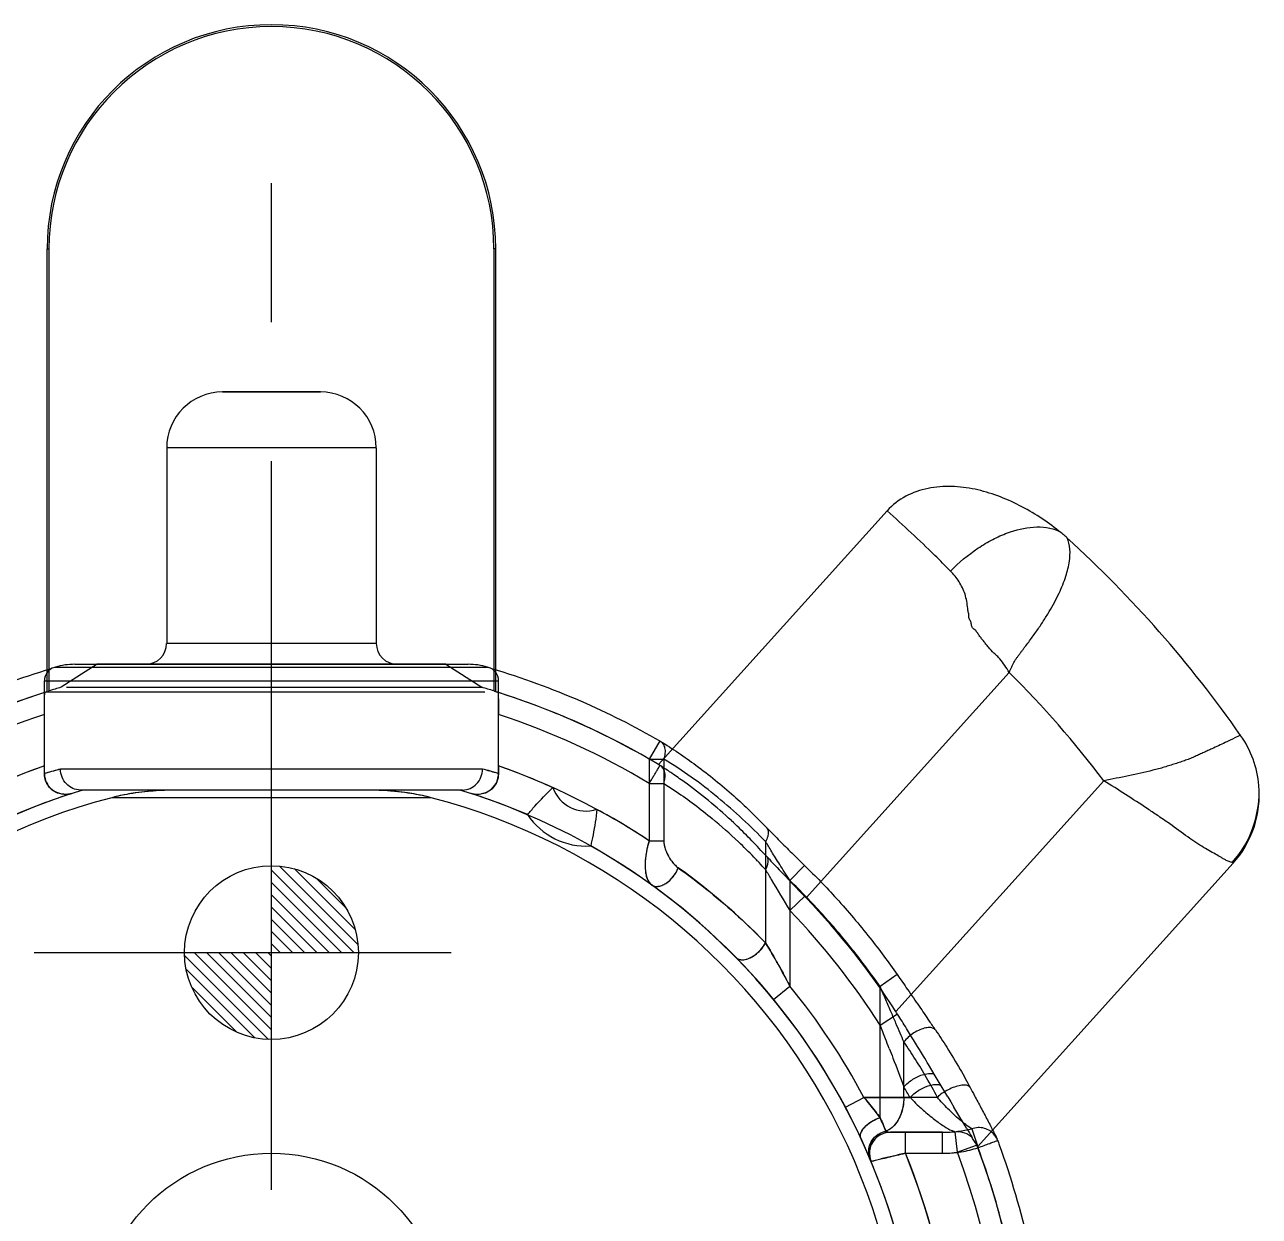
# Model space of a CAD drawing. Header units: millimetres. Extents: x 23490 to 24685, y -23248 to -22403.
# Drawn here: x 24026.75 to 24044.51, y -22552.68 to -22535.53 of the extents above; entities that cross this region are included whole.
import ezdxf

# ---------------------------------------------------------------- set-up
doc = ezdxf.new("R2010")
doc.units = ezdxf.units.MM
doc.header["$LTSCALE"] = 8
doc.linetypes.add('CENTER', pattern=[2, 1.25, -0.25, 0.25, -0.25])
doc.linetypes.add('CENTER2', pattern=[1.125, 0.75, -0.125, 0.125, -0.125])
for name, color, linetype in [('Cav-cor', 30, 'Continuous'), ('CL', 1, 'Continuous'), ('PIN', 5, 'Continuous'), ('PRODUCT', 1, 'Continuous')]:
    doc.layers.add(name, color=color, linetype=linetype)

msp = doc.modelspace()

# ---------------------------------------------------------------- hatches: boundary and pattern name
at = {"layer": 'PIN', "linetype": 'Continuous'}
h = msp.add_hatch(dxfattribs=at)
h.set_pattern_fill('ANSI31', color=6, angle=90, style=0)
h.set_pattern_definition([(135, (24235.58231, -22563.12448), (-0.08838835, -0.08838835), [])])
h.paths.add_polyline_path([(24030.3, -22548.885), (24029.05, -22548.885, 0.414214), (24030.3, -22550.135)])
h.paths.add_polyline_path([(24030.3, -22547.635), (24030.3, -22548.885), (24031.55, -22548.885, 0.414214)])

# ---------------------------------------------------------------- linework, layer by layer
at = {"layer": 'Cav-cor', "color": 241}
for p, q in [((24027.073, -22545.132), (24027.073, -22538.761)), ((24027.073, -22538.761), (24027.1, -22538.761)), ((24027.1, -22538.761), (24027.1, -22545.119)), ((24033.5, -22538.761), (24033.5, -22545.119)), ((24033.528, -22538.761), (24033.5, -22538.761)), ((24033.528, -22545.132), (24033.528, -22538.761)), ((24031.004, -22540.818), (24029.597, -22540.818)), ((24028.793, -22541.622), (24028.793, -22544.436)), ((24031.808, -22541.622), (24028.793, -22541.622)), ((24031.808, -22541.622), (24031.808, -22544.436)), ((24035.868, -22546.179), (24039.158, -22542.528)), ((24031.808, -22544.436), (24028.793, -22544.436)), ((24027.793, -22544.737), (24027.276, -22545.067)), ((24032.808, -22544.737), (24027.793, -22544.737)), ((24032.808, -22544.737), (24033.325, -22545.067)), ((24037.991, -22548.097), (24040.913, -22544.854)), ((24033.37, -22545.14), (24027.06, -22545.14)), ((24027.352, -22545.067), (24033.325, -22545.067)), ((24027.034, -22546.199), (24027.034, -22545.418)), ((24033.567, -22546.199), (24033.567, -22545.461)), ((24027.034, -22546.31), (24027.034, -22546.199)), ((24033.337, -22546.245), (24027.264, -22546.245)), ((24033.567, -22546.199), (24033.567, -22546.31)), ((24033.567, -22546.31), (24033.448, -22546.276)), ((24036.06, -22546.305), (24036.046, -22546.295)), ((24039.281, -22549.733), (24042.273, -22546.412)), ((24033.012, -22546.546), (24027.589, -22546.546)), ((24035.735, -22546.45), (24035.944, -22546.45)), ((24035.735, -22546.451), (24035.735, -22547.277)), ((24035.944, -22546.45), (24035.944, -22547.277)), ((24032.596, -22546.656), (24028.004, -22546.656)), ((24035.735, -22547.277), (24035.944, -22547.277)), ((24037.366, -22547.44), (24037.342, -22547.415)), ((24037.39, -22547.466), (24037.366, -22547.44)), ((24037.415, -22547.493), (24037.39, -22547.466)), ((24040.458, -22551.678), (24044.133, -22547.599)), ((24044.133, -22547.599), (24044.121, -22547.591)), ((24037.408, -22547.691), (24037.408, -22548.746)), ((24037.969, -22548.075), (24037.767, -22547.865)), ((24037.757, -22548.28), (24037.971, -22548.074)), ((24037.991, -22548.097), (24037.969, -22548.075)), ((24037.757, -22548.28), (24037.757, -22549.369)), ((24037.524, -22549.56), (24037.757, -22549.369)), ((24039.055, -22549.928), (24039.306, -22549.768)), ((24039.293, -22549.751), (24039.281, -22549.733)), ((24039.304, -22549.769), (24039.293, -22549.751)), ((24039.323, -22549.798), (24039.304, -22549.769)), ((24039.055, -22551.261), (24039.055, -22549.928)), ((24039.8, -22550.577), (24039.752, -22550.497)), ((24039.849, -22550.659), (24039.8, -22550.577)), ((24039.891, -22550.729), (24039.849, -22550.659)), ((24039.397, -22550.968), (24039.397, -22550.816)), ((24040.029, -22550.963), (24039.891, -22550.729)), ((24038.556, -22551.11), (24038.823, -22550.968)), ((24038.823, -22550.968), (24039.487, -22550.968)), ((24040.029, -22550.963), (24040.072, -22551.035)), ((24040.072, -22551.035), (24040.115, -22551.107)), ((24040.217, -22551.277), (24040.116, -22551.107)), ((24040.234, -22551.304), (24040.217, -22551.277)), ((24040.278, -22551.377), (24040.234, -22551.304)), ((24040.304, -22551.421), (24040.278, -22551.377)), ((24039.951, -22551.471), (24039.203, -22551.471)), ((24039.42, -22551.772), (24039.42, -22551.471)), ((24039.951, -22551.772), (24039.951, -22551.471)), ((24040.129, -22551.462), (24040.166, -22551.759)), ((24040.386, -22551.558), (24040.373, -22551.536)), ((24040.417, -22551.608), (24040.386, -22551.558)), ((24039.42, -22551.772), (24039.951, -22551.772)), ((24040.166, -22551.759), (24040.444, -22551.654)), ((24038.925, -22551.888), (24039.065, -22551.855))]:
    msp.add_line(p, q, dxfattribs=at)
msp.add_circle((24030.3, -22554.285), 2.513, dxfattribs=at)
for centre, radius, start, end in [((24030.3, -22538.761), 3.227, 0, 180), ((24030.3, -22538.761), 3.2, 0, 180), ((24029.597, -22541.622), 0.804, 90, 180), ((24031.004, -22541.622), 0.804, 0, 90), ((24040.284, -22544.522), 2.169, 47.6934, 51.708), ((24030.3, -22555.491), 17.001, 34.9139, 47.6934), ((24028.491, -22544.436), 0.301, 270, 0), ((24032.109, -22544.436), 0.301, 180, 270), ((24030.3, -22555.491), 15.026, 37.1737, 45.065), ((24030.315, -22555.524), 10.885, 108.0997, 120.8573), ((24030.298, -22555.482), 10.841, 107.4382, 108.0789), ((24030.3, -22555.491), 10.85, 107.3049, 107.4382), ((24030.3, -22555.491), 10.854, 106.179, 107.1469), ((24030.3, -22555.491), 10.854, 72.8531, 73.821), ((24030.3, -22555.491), 10.85, 72.5618, 72.6951), ((24030.302, -22555.485), 10.843, 71.9218, 72.5616), ((24030.285, -22555.523), 10.885, 59.1426, 71.9012), ((24030.286, -22555.457), 10.512, 108.0198, 121.0386), ((24030.314, -22555.451), 10.506, 58.9413, 71.9682), ((24043.02, -22546.613), 1.49, 5.0393, 34.9345), ((24030.3, -22555.491), 9.849, 109.3671, 114.2664), ((24030.159, -22556.979), 11.118, 105.0931, 106.1938), ((24030.371, -22557.21), 11.36, 74.2795, 74.8646), ((24030.3, -22555.491), 9.849, 65.7336, 70.6329), ((24032.294, -22551.851), 6.704, 57.4465, 57.6586), ((24032.243, -22551.93), 6.798, 55.9878, 57.4436), ((24032.124, -22552.106), 7.01, 54.0612, 55.8389), ((24031.935, -22552.362), 7.329, 47.1735, 54.0405), ((24030.3, -22555.491), 9.347, 106.8653, 113.2109), ((24030.3, -22555.491), 9.347, 66.7891, 73.1347), ((24034.823, -22546.347), 0.502, 199.1259, 288.2385), ((24030.3, -22555.491), 9.128, 104.5677, 202.6661), ((24030.3, -22555.491), 9.128, 337.3339, 75.4323), ((24034.823, -22546.347), 1.005, 213.4134, 273.951), ((24030.3, -22555.491), 9.849, 56.5109, 61.6308), ((24031.976, -22552.586), 7.31, 46.4082, 50.3521), ((24031.673, -22552.91), 7.754, 44.1129, 46.4339), ((24030.3, -22555.491), 9.347, 352.8921, 60.5753), ((24087.158, -22500.909), 68.15, 223.12139, 223.23747), ((24030.51, -22555.49), 9.648, 44.3561, 54.2069), ((24031.544, -22553.036), 7.934, 43.6134, 44.1199), ((24031.508, -22553.07), 7.984, 43.3354, 43.6137), ((24031.449, -22553.125), 8.064, 42.3614, 43.3342), ((24064.209, -22522.512), 36.632, 223.2094, 223.7943), ((24030.28, -22555.507), 10.694, 32.6813, 43.8581), ((24030.279, -22555.508), 10.4, 32.4498, 44.023), ((24029.294, -22553.701), 9.508, 27.107, 31.4103), ((24030.3, -22555.491), 9.648, 27.9532, 39.3874), ((24020.047, -22562.053), 22.842, 31.8428, 32.4471), ((24002.628, -22564.397), 39.195, 21.3503, 21.6639), ((24001.284, -22564.923), 40.638, 21.1462, 21.3511), ((24033.084, -22554.649), 7.385, 29.8954, 31.2644), ((24034.493, -22554.646), 5.681, 36.5777, 40.3443), ((24033.573, -22553.799), 6.041, 22.8367, 24.8494), ((24039.203, -22551.772), 0.301, 90, 183.8912), ((24039.952, -22549.599), 1.871, 269.9866, 275.4262), ((24063.919, -22537.289), 27.52, 210.899, 211.1792), ((24051.064, -22602.552), 52.098, 102.9144, 103.3152), ((24030.3, -22555.491), 9.849, 351.8366, 22.1821), ((24030.3, -22555.491), 10.549, 333.4031, 20.7216), ((24039.952, -22550.053), 1.72, 269.9883, 277.1537), ((24030.3, -22555.491), 10.849, 333.3969, 20.575)]:
    msp.add_arc(centre, radius, start, end, dxfattribs=at)
for points, knots in [([(24041.628, -22542.819), (24041.45, -22542.679), (24041.07, -22542.429), (24040.535, -22542.225), (24040.084, -22542.167), (24039.743, -22542.191), (24039.417, -22542.303), (24039.234, -22542.444), (24039.158, -22542.528)], [0, 0, 0, 0, 0.25002, 0.499818, 0.624971, 0.750084, 0.875085, 1, 1, 1, 1]), ([(24040.068, -22543.396), (24039.993, -22543.32), (24039.697, -22543.023), (24039.39, -22542.737), (24039.158, -22542.528)], [0, 0, 0, 0, 0.255163, 1, 1, 1, 1]), ([(24040.068, -22543.396), (24040.188, -22543.274), (24040.384, -22543.109), (24040.67, -22542.939), (24041.036, -22542.773), (24041.403, -22542.717), (24041.628, -22542.819)], [0, 0, 0, 0, 0.296633, 0.438774, 0.573282, 1, 1, 1, 1]), ([(24040.913, -22544.854), (24040.926, -22544.826), (24040.945, -22544.785), (24040.972, -22544.73), (24040.99, -22544.688), (24041.018, -22544.651), (24041.043, -22544.613), (24041.071, -22544.578), (24041.098, -22544.541), (24041.125, -22544.505), (24041.16, -22544.457), (24041.207, -22544.4), (24041.256, -22544.326), (24041.326, -22544.236), (24041.401, -22544.118), (24041.514, -22543.941), (24041.629, -22543.727), (24041.729, -22543.483), (24041.795, -22543.218), (24041.792, -22543.018), (24041.744, -22542.917)], [0, 0, 0, 0, 0.042186, 0.063274, 0.084332, 0.105327, 0.126276, 0.147168, 0.167985, 0.18872, 0.209363, 0.250315, 0.290795, 0.330682, 0.408479, 0.483143, 0.621343, 0.742597, 0.845708, 1, 1, 1, 1]), ([(24040.913, -22544.854), (24040.892, -22544.82), (24040.85, -22544.753), (24040.791, -22544.673), (24040.737, -22544.615), (24040.677, -22544.565), (24040.627, -22544.505), (24040.577, -22544.447), (24040.543, -22544.401), (24040.507, -22544.358), (24040.473, -22544.314), (24040.451, -22544.274), (24040.426, -22544.247), (24040.399, -22544.226), (24040.366, -22544.191), (24040.369, -22544.144), (24040.355, -22544.112), (24040.339, -22544.09), (24040.332, -22544.065), (24040.332, -22544.038), (24040.33, -22544.011), (24040.324, -22543.985), (24040.319, -22543.959), (24040.313, -22543.907), (24040.303, -22543.83), (24040.272, -22543.697), (24040.197, -22543.546), (24040.114, -22543.443), (24040.068, -22543.396)], [0, 0, 0, 0, 0.069072, 0.137938, 0.172202, 0.206265, 0.273579, 0.306775, 0.339622, 0.372099, 0.404084, 0.435697, 0.451461, 0.467351, 0.497134, 0.528616, 0.543723, 0.558632, 0.573488, 0.589256, 0.604921, 0.620137, 0.6353, 0.65059, 0.711454, 0.771122, 0.886761, 1, 1, 1, 1]), ([(24027.034, -22545.298), (24027.034, -22545.276), (24027.035, -22545.239), (24027.037, -22545.187), (24027.04, -22545.16), (24027.045, -22545.14), (24027.049, -22545.14)], [0, 0, 0, 0, 0.406201, 0.720729, 0.921255, 1, 1, 1, 1]), ([(24027.034, -22545.418), (24027.034, -22545.407), (24027.034, -22545.367), (24027.034, -22545.328), (24027.034, -22545.298)], [0, 0, 0, 0, 0.261138, 1, 1, 1, 1]), ([(24033.565, -22545.232), (24033.565, -22545.237), (24033.566, -22545.259), (24033.566, -22545.281), (24033.566, -22545.298)], [0, 0, 0, 0, 0.230936, 1, 1, 1, 1]), ([(24033.566, -22545.298), (24033.566, -22545.311), (24033.567, -22545.365), (24033.567, -22545.419), (24033.567, -22545.461)], [0, 0, 0, 0, 0.234956, 1, 1, 1, 1]), ([(24044.242, -22545.76), (24044.212, -22545.768), (24044.139, -22545.806), (24044.002, -22545.873), (24043.872, -22545.932), (24043.77, -22545.98), (24043.712, -22546.007), (24043.65, -22546.032), (24043.587, -22546.064), (24043.521, -22546.093), (24043.449, -22546.117), (24043.376, -22546.144), (24043.301, -22546.17), (24043.222, -22546.192), (24043.143, -22546.218), (24043.061, -22546.242), (24042.89, -22546.283), (24042.628, -22546.344), (24042.392, -22546.389), (24042.273, -22546.412)], [0, 0, 0, 0, 0.043878, 0.117755, 0.219676, 0.249085, 0.279978, 0.3123, 0.345833, 0.380704, 0.416919, 0.454188, 0.492469, 0.531763, 0.571837, 0.612634, 0.654146, 0.824991, 1, 1, 1, 1]), ([(24035.735, -22546.45), (24035.744, -22546.433), (24035.764, -22546.399), (24035.795, -22546.351), (24035.821, -22546.307), (24035.845, -22546.267), (24035.863, -22546.237), (24035.879, -22546.21), (24035.883, -22546.202), (24035.891, -22546.192), (24035.89, -22546.192)], [0, 0, 0, 0, 0.198426, 0.389438, 0.564613, 0.717286, 0.841478, 0.932102, 0.985623, 1, 1, 1, 1]), ([(24035.885, -22546.189), (24035.88, -22546.187), (24035.875, -22546.183), (24035.869, -22546.18), (24035.868, -22546.179)], [0, 0, 0, 0, 0.814737, 1, 1, 1, 1]), ([(24035.944, -22546.45), (24035.952, -22546.425), (24035.964, -22546.375), (24035.963, -22546.303), (24035.944, -22546.242), (24035.917, -22546.21), (24035.902, -22546.2)], [0, 0, 0, 0, 0.295469, 0.560542, 0.792282, 1, 1, 1, 1]), ([(24027.034, -22546.31), (24027.034, -22546.324), (24027.038, -22546.377), (24027.057, -22546.43), (24027.077, -22546.464)], [0, 0, 0, 0, 0.263067, 1, 1, 1, 1]), ([(24033.403, -22546.572), (24033.447, -22546.551), (24033.533, -22546.478), (24033.566, -22546.368), (24033.567, -22546.31)], [0, 0, 0, 0, 0.457331, 1, 1, 1, 1]), ([(24044.121, -22547.591), (24044.108, -22547.582), (24044.081, -22547.579), (24044.047, -22547.567), (24044.021, -22547.55), (24043.99, -22547.534), (24043.943, -22547.505), (24043.874, -22547.467), (24043.782, -22547.414), (24043.678, -22547.354), (24043.565, -22547.283), (24043.402, -22547.165), (24043.23, -22547.038), (24043.043, -22546.911), (24042.741, -22546.708), (24042.482, -22546.543), (24042.273, -22546.412)], [0, 0, 0, 0, 0.021962, 0.034658, 0.048618, 0.064692, 0.082608, 0.124145, 0.172581, 0.227377, 0.288077, 0.354341, 0.501762, 0.580986, 0.662605, 1, 1, 1, 1]), ([(24027.077, -22546.464), (24027.085, -22546.476), (24027.117, -22546.52), (24027.162, -22546.555), (24027.197, -22546.572)], [0, 0, 0, 0, 0.269069, 1, 1, 1, 1]), ([(24027.197, -22546.572), (24027.233, -22546.589), (24027.311, -22546.609), (24027.39, -22546.603), (24027.428, -22546.594)], [0, 0, 0, 0, 0.505406, 1, 1, 1, 1]), ([(24028.998, -22546.546), (24028.747, -22546.546), (24028.412, -22546.565), (24028.085, -22546.635), (24028.004, -22546.656)], [0, 0, 0, 0, 0.749785, 1, 1, 1, 1]), ([(24032.596, -22546.656), (24032.515, -22546.635), (24032.189, -22546.565), (24031.853, -22546.546), (24031.603, -22546.546)], [0, 0, 0, 0, 0.250213, 1, 1, 1, 1]), ([(24033.984, -22546.901), (24034.018, -22546.86), (24034.134, -22546.725), (24034.257, -22546.596), (24034.348, -22546.512)], [0, 0, 0, 0, 0.302005, 1, 1, 1, 1]), ([(24035.944, -22546.45), (24036.004, -22546.488), (24036.244, -22546.646), (24036.474, -22546.819), (24036.64, -22546.957)], [0, 0, 0, 0, 0.246806, 1, 1, 1, 1]), ([(24044.121, -22547.591), (24044.253, -22547.441), (24044.461, -22547.088), (24044.517, -22546.681), (24044.504, -22546.482)], [0, 0, 0, 0, 0.501154, 1, 1, 1, 1]), ([(24044.133, -22547.599), (24044.267, -22547.45), (24044.476, -22547.093), (24044.522, -22546.682), (24044.504, -22546.482)], [0, 0, 0, 0, 0.500044, 1, 1, 1, 1]), ([(24034.98, -22546.825), (24034.969, -22546.948), (24034.941, -22547.124), (24034.904, -22547.298), (24034.892, -22547.35)], [0, 0, 0, 0, 0.697995, 1, 1, 1, 1]), ([(24037.342, -22547.415), (24037.273, -22547.341), (24037.135, -22547.195), (24036.99, -22547.055), (24036.917, -22546.987)], [0, 0, 0, 0, 0.502025, 1, 1, 1, 1]), ([(24035.735, -22547.277), (24035.712, -22547.344), (24035.68, -22547.475), (24035.669, -22547.66), (24035.691, -22547.808), (24035.737, -22547.888), (24035.767, -22547.91)], [0, 0, 0, 0, 0.323821, 0.608117, 0.833735, 1, 1, 1, 1]), ([(24035.944, -22547.277), (24035.944, -22547.318), (24035.961, -22547.398), (24036.024, -22547.535), (24036.095, -22547.624), (24036.152, -22547.665)], [0, 0, 0, 0, 0.273215, 0.531778, 1, 1, 1, 1]), ([(24035.767, -22547.91), (24035.793, -22547.928), (24035.848, -22547.938), (24035.919, -22547.92), (24035.998, -22547.879), (24036.086, -22547.796), (24036.135, -22547.711), (24036.152, -22547.665)], [0, 0, 0, 0, 0.188626, 0.301594, 0.428317, 0.710656, 1, 1, 1, 1]), ([(24037.408, -22547.691), (24037.417, -22547.676), (24037.442, -22547.624), (24037.455, -22547.558), (24037.44, -22547.519)], [0, 0, 0, 0, 0.297889, 1, 1, 1, 1]), ([(24037.408, -22547.691), (24037.435, -22547.739), (24037.55, -22547.936), (24037.667, -22548.132), (24037.757, -22548.28)], [0, 0, 0, 0, 0.239384, 1, 1, 1, 1]), ([(24036.983, -22548.956), (24036.994, -22548.967), (24037.022, -22548.984), (24037.085, -22548.993), (24037.168, -22548.972), (24037.293, -22548.9), (24037.372, -22548.813), (24037.408, -22548.746)], [0, 0, 0, 0, 0.085158, 0.181348, 0.356022, 0.563886, 1, 1, 1, 1]), ([(24039.752, -22550.497), (24039.728, -22550.456), (24039.628, -22550.291), (24039.528, -22550.126), (24039.451, -22550.002)], [0, 0, 0, 0, 0.245812, 1, 1, 1, 1]), ([(24039.186, -22550.263), (24039.204, -22550.309), (24039.275, -22550.494), (24039.345, -22550.678), (24039.397, -22550.816)], [0, 0, 0, 0, 0.25347, 1, 1, 1, 1]), ([(24039.397, -22550.816), (24039.434, -22550.774), (24039.525, -22550.703), (24039.628, -22550.653), (24039.683, -22550.638)], [0, 0, 0, 0, 0.496692, 1, 1, 1, 1]), ([(24039.683, -22550.638), (24039.712, -22550.63), (24039.764, -22550.62), (24039.819, -22550.627), (24039.838, -22550.638)], [0, 0, 0, 0, 0.578423, 1, 1, 1, 1]), ([(24039.487, -22550.968), (24039.499, -22550.955), (24039.554, -22550.903), (24039.619, -22550.861), (24039.672, -22550.836)], [0, 0, 0, 0, 0.231578, 1, 1, 1, 1]), ([(24039.672, -22550.836), (24039.719, -22550.812), (24039.791, -22550.786), (24039.881, -22550.78), (24039.918, -22550.788), (24039.931, -22550.796)], [0, 0, 0, 0, 0.592488, 0.823378, 1, 1, 1, 1]), ([(24039.397, -22550.968), (24039.397, -22551.065), (24039.365, -22551.243), (24039.251, -22551.395), (24039.181, -22551.436)], [0, 0, 0, 0, 0.543358, 1, 1, 1, 1]), ([(24039.487, -22550.968), (24039.498, -22550.98), (24039.539, -22551.024), (24039.582, -22551.066), (24039.614, -22551.097)], [0, 0, 0, 0, 0.263692, 1, 1, 1, 1]), ([(24039.614, -22551.097), (24039.634, -22551.115), (24039.707, -22551.182), (24039.783, -22551.245), (24039.84, -22551.288)], [0, 0, 0, 0, 0.27331, 1, 1, 1, 1]), ([(24038.781, -22551.563), (24038.776, -22551.551), (24038.77, -22551.525), (24038.779, -22551.473), (24038.814, -22551.412), (24038.902, -22551.326), (24038.991, -22551.28), (24039.055, -22551.261)], [0, 0, 0, 0, 0.084742, 0.178825, 0.347084, 0.548844, 1, 1, 1, 1]), ([(24039.84, -22551.288), (24039.884, -22551.322), (24039.964, -22551.379), (24040.05, -22551.43), (24040.09, -22551.447)], [0, 0, 0, 0, 0.55692, 1, 1, 1, 1]), ([(24038.914, -22551.637), (24038.933, -22551.592), (24038.973, -22551.538), (24039.026, -22551.501), (24039.04, -22551.492)], [0, 0, 0, 0, 0.747504, 1, 1, 1, 1]), ([(24039.141, -22551.455), (24039.146, -22551.457), (24039.166, -22551.465), (24039.187, -22551.471), (24039.203, -22551.471)], [0, 0, 0, 0, 0.282653, 1, 1, 1, 1]), ([(24040.09, -22551.447), (24040.093, -22551.449), (24040.106, -22551.454), (24040.119, -22551.459), (24040.129, -22551.462)], [0, 0, 0, 0, 0.264246, 1, 1, 1, 1]), ([(24040.129, -22551.462), (24040.175, -22551.456), (24040.273, -22551.466), (24040.354, -22551.519), (24040.386, -22551.553)], [0, 0, 0, 0, 0.501413, 1, 1, 1, 1]), ([(24038.914, -22551.864), (24038.899, -22551.828), (24038.884, -22551.75), (24038.899, -22551.672), (24038.914, -22551.637)], [0, 0, 0, 0, 0.498827, 1, 1, 1, 1]), ([(24040.458, -22551.678), (24040.455, -22551.673), (24040.442, -22551.649), (24040.428, -22551.626), (24040.417, -22551.608)], [0, 0, 0, 0, 0.229858, 1, 1, 1, 1])]:
    msp.add_open_spline(points, degree=3, knots=knots, dxfattribs=at)
for points in [[(24027.087, -22545.125), (24027.091, -22545.122), (24027.096, -22545.121), (24027.1, -22545.119)], [(24033.5, -22545.119), (24033.505, -22545.121), (24033.51, -22545.122), (24033.514, -22545.125)], [(24027.288, -22546.36), (24027.273, -22546.324), (24027.265, -22546.284), (24027.264, -22546.245)], [(24033.313, -22546.36), (24033.328, -22546.324), (24033.336, -22546.284), (24033.337, -22546.245)], [(24027.35, -22546.458), (24027.324, -22546.43), (24027.302, -22546.396), (24027.288, -22546.36)], [(24033.25, -22546.458), (24033.277, -22546.43), (24033.298, -22546.396), (24033.313, -22546.36)], [(24027.443, -22546.523), (24027.408, -22546.508), (24027.376, -22546.485), (24027.35, -22546.458)], [(24027.55, -22546.546), (24027.514, -22546.546), (24027.476, -22546.538), (24027.443, -22546.523)], [(24033.05, -22546.546), (24033.087, -22546.546), (24033.124, -22546.538), (24033.158, -22546.523)], [(24033.158, -22546.523), (24033.192, -22546.508), (24033.224, -22546.485), (24033.25, -22546.458)], [(24033.322, -22546.598), (24033.35, -22546.593), (24033.377, -22546.584), (24033.403, -22546.572)], [(24039.04, -22551.492), (24039.071, -22551.474), (24039.105, -22551.461), (24039.141, -22551.455)], [(24039.181, -22551.436), (24039.168, -22551.443), (24039.154, -22551.449), (24039.141, -22551.455)]]:
    msp.add_open_spline(points, degree=3, dxfattribs=at)
at = {"layer": 'CL', "color": 6, "linetype": 'CENTER'}
msp.add_line((24030.3, -22567.815), (24030.3, -22536.979), dxfattribs=at)
at = {"layer": 'PIN', "color": 6, "linetype": 'CENTER2'}
for p, q in [((24030.3, -22552.3), (24030.3, -22545.469)), ((24026.885, -22548.885), (24033.716, -22548.885))]:
    msp.add_line(p, q, dxfattribs=at)
at = {"layer": 'PIN', "color": 6, "linetype": 'Continuous'}
msp.add_circle((24030.3, -22548.885), 1.25, dxfattribs=at)
at = {"layer": 'PRODUCT'}
for p, q in [((24029.597, -22540.818), (24031.004, -22540.818)), ((24028.793, -22541.622), (24028.793, -22544.436)), ((24031.808, -22541.622), (24028.793, -22541.622)), ((24031.808, -22541.622), (24031.808, -22544.436)), ((24031.808, -22544.436), (24028.793, -22544.436)), ((24027.192, -22544.777), (24027.179, -22544.781)), ((24033.422, -22544.781), (24027.179, -22544.781)), ((24027.192, -22544.777), (24033.409, -22544.777)), ((24027.472, -22544.737), (24033.129, -22544.737)), ((24033.409, -22544.777), (24033.422, -22544.781)), ((24027.034, -22546.199), (24027.034, -22544.974)), ((24027.034, -22544.974), (24033.567, -22544.974)), ((24033.567, -22546.31), (24033.567, -22544.974)), ((24035.886, -22545.839), (24035.735, -22546.1)), ((24035.892, -22545.843), (24035.886, -22545.839)), ((24035.892, -22545.843), (24035.892, -22545.843)), ((24027.034, -22546.309), (24027.034, -22546.227)), ((24033.337, -22546.245), (24027.264, -22546.245)), ((24035.735, -22546.1), (24035.735, -22547.277)), ((24035.735, -22546.1), (24035.944, -22546.1)), ((24035.944, -22546.1), (24035.944, -22547.277)), ((24033.05, -22546.546), (24027.55, -22546.546)), ((24032.596, -22546.656), (24028.004, -22546.656)), ((24035.735, -22547.277), (24035.944, -22547.277)), ((24037.408, -22547.288), (24037.408, -22548.746)), ((24037.967, -22547.63), (24037.757, -22547.846)), ((24037.757, -22547.846), (24037.757, -22549.369)), ((24039.302, -22549.202), (24039.055, -22549.375)), ((24037.524, -22549.56), (24037.757, -22549.369)), ((24039.055, -22551.261), (24039.055, -22549.375)), ((24039.397, -22550.968), (24039.397, -22550.171)), ((24039.851, -22549.999), (24039.851, -22549.999)), ((24040.351, -22550.828), (24040.351, -22550.828)), ((24038.556, -22551.11), (24038.823, -22550.968)), ((24039.879, -22550.968), (24038.823, -22550.968)), ((24039.203, -22551.471), (24039.951, -22551.471)), ((24039.42, -22551.772), (24039.42, -22551.471)), ((24039.951, -22551.772), (24039.951, -22551.471)), ((24040.374, -22551.421), (24040.464, -22551.693)), ((24040.736, -22551.564), (24040.746, -22551.587)), ((24040.737, -22551.565), (24040.736, -22551.564)), ((24039.42, -22551.772), (24039.951, -22551.772))]:
    msp.add_line(p, q, dxfattribs=at)
msp.add_circle((24030.3, -22554.285), 2.513, dxfattribs=at)
for centre, radius, start, end in [((24029.597, -22541.622), 0.804, 90, 180), ((24031.004, -22541.622), 0.804, 0, 90), ((24028.491, -22544.436), 0.301, 270, 0), ((24032.109, -22544.436), 0.301, 180, 270), ((24027.235, -22544.974), 0.201, 106.2493, 180), ((24027.472, -22545.742), 1.005, 90, 106.179), ((24033.129, -22545.742), 1.005, 73.821, 90), ((24033.366, -22544.974), 0.201, 0, 73.7507), ((24030.3, -22555.491), 9.849, 109.3671, 123.4891), ((24030.3, -22555.491), 9.849, 56.5109, 70.6329), ((24030.3, -22555.491), 9.346, 106.8653, 202.4766), ((24030.3, -22555.491), 9.346, 337.5234, 73.1336), ((24030.3, -22555.491), 9.128, 104.5677, 202.6661), ((24030.3, -22555.491), 9.128, 337.3339, 75.4323), ((24030.3, -22555.491), 9.648, 27.9532, 39.3874), ((24039.203, -22551.772), 0.301, 90, 202.6696), ((24030.3, -22555.491), 9.849, 332.6338, 22.1821)]:
    msp.add_arc(centre, radius, start, end, dxfattribs=at)
for points, start_tangent, end_tangent in [([(24024.715, -22545.839), (24025.836, -22545.272), (24027.135, -22544.798)], (0.865516, 0.500881), (0.958846, 0.283925)), ([(24033.466, -22544.798), (24034.748, -22545.265), (24035.886, -22545.839)], (0.958862, -0.283874), (0.865517, -0.50088)), ([(24027.034, -22545.144), (24025.924, -22545.563), (24024.866, -22546.1)], (-0.953598, -0.301083), (-0.865519, -0.500877)), ([(24035.735, -22546.1), (24035.234, -22545.828), (24034.769, -22545.604), (24034.339, -22545.421), (24033.94, -22545.27), (24033.567, -22545.144)], (-0.865517, 0.50088), (-0.953611, 0.301041)), ([(24035.892, -22545.843), (24036.407, -22546.189), (24036.95, -22546.63), (24037.416, -22547.079)], (0.853812, -0.520581), (0.692192, -0.721714)), ([(24035.892, -22545.843), (24035.93, -22545.879)], (0.851406, -0.524507), (0.574775, -0.818312)), ([(24035.93, -22545.879), (24035.956, -22545.94), (24035.961, -22546.016), (24035.944, -22546.1)], (0.574775, -0.818312), (-0.310206, -0.950669)), ([(24027.264, -22546.245), (24027.136, -22546.28), (24027.059, -22546.302), (24027.034, -22546.31)], (-0.965301, -0.261139), (0.965241, 0.261362)), ([(24027.55, -22546.546), (24027.443, -22546.523), (24027.35, -22546.458), (24027.288, -22546.36), (24027.264, -22546.245)], (-1, 0), (-0.020165, 0.999797)), ([(24033.05, -22546.546), (24033.158, -22546.523), (24033.25, -22546.458), (24033.313, -22546.36), (24033.337, -22546.245)], (1, 0), (0.02019, 0.999796)), ([(24033.567, -22546.31), (24033.556, -22546.307), (24033.519, -22546.296), (24033.448, -22546.276), (24033.337, -22546.245)], (0.961031, -0.276441), (-0.965298, 0.261151)), ([(24037.408, -22547.288), (24037.078, -22546.964), (24036.721, -22546.652), (24036.339, -22546.36), (24035.944, -22546.1)], (-0.692189, 0.721716), (-0.853818, 0.520572)), ([(24027.428, -22546.596), (24027.337, -22546.611), (24027.245, -22546.597), (24027.162, -22546.556), (24027.095, -22546.492), (24027.051, -22546.41), (24027.034, -22546.319), (24027.034, -22546.31)], (-0.951655, -0.307168), (0.00051, 1)), ([(24033.567, -22546.31), (24033.566, -22546.319), (24033.549, -22546.41), (24033.505, -22546.492), (24033.439, -22546.556), (24033.355, -22546.597), (24033.264, -22546.611), (24033.172, -22546.596)], (0.00051, -1), (-0.951616, 0.307291)), ([(24028.998, -22546.546), (24028.682, -22546.555), (24028.349, -22546.588), (24028.004, -22546.656)], (-1, 0), (-0.967851, -0.251524)), ([(24032.596, -22546.656), (24032.261, -22546.589), (24031.93, -22546.555), (24031.603, -22546.546)], (-0.967851, 0.251524), (-1, 0)), ([(24037.416, -22547.08), (24037.428, -22547.095), (24037.445, -22547.148), (24037.438, -22547.215), (24037.408, -22547.288)], (0.694088, -0.71989), (-0.475073, -0.879946)), ([(24037.416, -22547.079), (24037.491, -22547.156), (24037.648, -22547.315), (24037.832, -22547.497), (24037.967, -22547.63)], (0.692118, -0.721784), (0.715885, -0.698218)), ([(24035.735, -22547.277), (24035.701, -22547.399), (24035.68, -22547.526), (24035.675, -22547.652), (24035.688, -22547.765), (24035.719, -22547.853), (24035.767, -22547.91)], (-0.319896, -0.947453), (0.81108, -0.584935)), ([(24035.944, -22547.277), (24035.95, -22547.339), (24035.969, -22547.408), (24036.001, -22547.481), (24036.045, -22547.553), (24036.097, -22547.616), (24036.152, -22547.665)], (-0.000168, -1), (0.811108, -0.584896)), ([(24037.757, -22547.846), (24037.68, -22547.726), (24037.612, -22547.617), (24037.55, -22547.52), (24037.496, -22547.433), (24037.449, -22547.356), (24037.408, -22547.288)], (-0.539496, 0.841988), (-0.51409, 0.857736)), ([(24035.767, -22547.91), (24035.825, -22547.932), (24035.897, -22547.925), (24035.973, -22547.889), (24036.047, -22547.83), (24036.108, -22547.752), (24036.152, -22547.665)], (0.811132, -0.584863), (0.349773, 0.936834)), ([(24036.152, -22547.665), (24036.6, -22548.008), (24037.019, -22548.369), (24037.408, -22548.746)], (0.811131, -0.584864), (0.699118, -0.715006)), ([(24037.967, -22547.63), (24038.429, -22548.108), (24038.909, -22548.674), (24039.302, -22549.202)], (0.715861, -0.698243), (0.572692, -0.81977)), ([(24039.055, -22549.375), (24038.655, -22548.839), (24038.221, -22548.328), (24037.757, -22547.846)], (-0.572691, 0.819771), (-0.715861, 0.698243)), ([(24036.983, -22548.956), (24037.036, -22548.985), (24037.109, -22548.985), (24037.192, -22548.956), (24037.277, -22548.902), (24037.352, -22548.829), (24037.408, -22548.746)], (0.699117, -0.715007), (0.467994, 0.883732)), ([(24037.408, -22548.746), (24037.438, -22548.795), (24037.472, -22548.852), (24037.509, -22548.915), (24037.551, -22548.987), (24037.596, -22549.068), (24037.646, -22549.158), (24037.699, -22549.258), (24037.757, -22549.369)], (0.521456, -0.853278), (0.45654, -0.889703)), ([(24039.302, -22549.202), (24039.451, -22549.417), (24039.617, -22549.658), (24039.762, -22549.87), (24039.85, -22549.999)], (0.572666, -0.819789), (0.568704, -0.822542)), ([(24039.397, -22550.171), (24039.344, -22550.046), (24039.283, -22549.903), (24039.214, -22549.743), (24039.138, -22549.566), (24039.055, -22549.375)], (-0.39667, 0.917961), (-0.400135, 0.916456)), ([(24039.85, -22549.999), (24039.835, -22549.983), (24039.784, -22549.965), (24039.712, -22549.969), (24039.628, -22549.996), (24039.541, -22550.042), (24039.461, -22550.103), (24039.397, -22550.171)], (-0.57083, 0.821068), (-0.612908, -0.790155)), ([(24039.879, -22550.968), (24039.724, -22550.688), (24039.563, -22550.422), (24039.397, -22550.171)], (-0.465572, 0.88501), (-0.56854, 0.822656)), ([(24039.851, -22549.999), (24040.015, -22550.248), (24040.207, -22550.566), (24040.351, -22550.828)], (0.568541, -0.822655), (0.46557, -0.885011)), ([(24040.351, -22550.828), (24040.334, -22550.809), (24040.284, -22550.793), (24040.212, -22550.797), (24040.126, -22550.82), (24040.035, -22550.859), (24039.949, -22550.91), (24039.879, -22550.968)], (-0.487479, 0.873135), (-0.713713, -0.700438)), ([(24040.351, -22550.828), (24040.413, -22550.944), (24040.506, -22551.118), (24040.599, -22551.294), (24040.685, -22551.46), (24040.737, -22551.565)], (0.465515, -0.88504), (0.424866, -0.905256)), ([(24038.823, -22550.968), (24038.905, -22551.068), (24038.987, -22551.171), (24039.055, -22551.261)], (0.647217, -0.762306), (0.595275, -0.803522)), ([(24039.397, -22550.968), (24039.385, -22551.099), (24039.351, -22551.221), (24039.296, -22551.325), (24039.224, -22551.405), (24039.182, -22551.435)], (0, -1), (-0.862873, -0.505421)), ([(24040.375, -22551.421), (24040.288, -22551.361), (24040.2, -22551.29), (24040.114, -22551.213), (24040.031, -22551.133), (24039.952, -22551.051), (24039.879, -22550.968)], (-0.84829, 0.529532), (-0.643647, 0.765322)), ([(24038.781, -22551.563), (24038.775, -22551.502), (24038.805, -22551.432), (24038.867, -22551.362), (24038.955, -22551.303), (24039.055, -22551.261)], (-0.420271, 0.907399), (0.956134, 0.292931)), ([(24039.055, -22551.261), (24039.086, -22551.329), (24039.111, -22551.386), (24039.13, -22551.429), (24039.141, -22551.455)], (0.420277, -0.907396), (0.38814, -0.921601)), ([(24040.736, -22551.564), (24040.703, -22551.51), (24040.637, -22551.451), (24040.555, -22551.414), (24040.464, -22551.404), (24040.374, -22551.421)], (-0.427043, 0.904231), (-0.946916, -0.32148)), ([(24038.914, -22551.864), (24038.892, -22551.761), (24038.907, -22551.656), (24038.959, -22551.562), (24039.04, -22551.492), (24039.141, -22551.455)], (-0.388076, 0.921627), (0.983444, 0.18121)), ([(24039.182, -22551.435), (24039.141, -22551.455)], (-0.862873, -0.505421), (-0.934773, -0.355246)), ([(24039.141, -22551.455), (24039.175, -22551.467), (24039.203, -22551.471)], (0.913978, -0.405764), (1, -0.000071)), ([(24039.951, -22551.471), (24040.175, -22551.457), (24040.375, -22551.421)], (1, 0.000008), (0.970578, 0.240788)), ([(24040.746, -22551.587), (24040.77, -22551.653), (24041.191, -22553.095), (24041.414, -22554.581), (24041.436, -22556.084), (24041.255, -22557.576), (24040.875, -22559.03), (24040.339, -22560.346)], (0.350069, -0.936724), (-0.435335, -0.900269)), ([(24040.695, -22551.606), (24040.734, -22551.592), (24040.746, -22551.587)], (0.935603, 0.353053), (0.930852, 0.365395)), ([(24038.925, -22551.888), (24038.94, -22551.885), (24038.987, -22551.874), (24039.065, -22551.855), (24039.169, -22551.831), (24039.29, -22551.802), (24039.42, -22551.772)], (0.972685, 0.232129), (0.974761, 0.22325)), ([(24039.951, -22551.772), (24040.222, -22551.751), (24040.464, -22551.693)], (1, 0), (0.950319, 0.311279)), ([(24040.07, -22560.214), (24040.379, -22559.508), (24040.669, -22558.687), (24040.913, -22557.748), (24041.084, -22556.69), (24041.15, -22555.516), (24041.079, -22554.25), (24040.849, -22552.951), (24040.464, -22551.693)], (0.435355, 0.900259), (-0.350061, 0.936727)), ([(24040.464, -22551.693), (24040.552, -22551.66), (24040.632, -22551.63), (24040.695, -22551.606)], (0.936235, 0.351374), (0.935603, 0.353053))]:
    msp.add_spline(points, degree=3, dxfattribs=dict(at, start_tangent=start_tangent, end_tangent=end_tangent))

doc.saveas('drawing.dxf')
